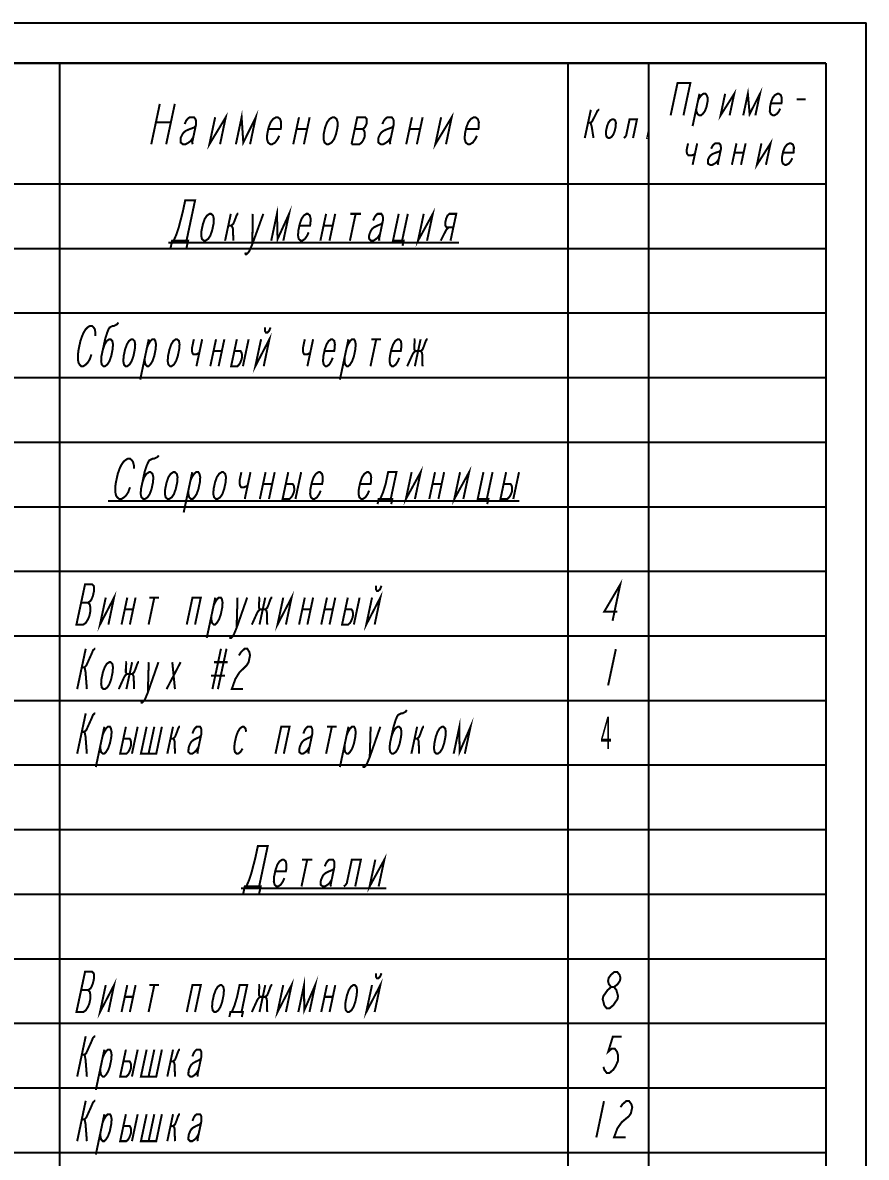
# Model space of a CAD drawing. Header units: millimetres. Extents: x 0 to 210, y 0 to 297.
# Drawn here: x 105.4 to 210, y 156.4 to 297 of the extents above; entities that cross this region are included whole.
import ezdxf

# ---------------------------------------------------------------- set-up
doc = ezdxf.new("R2010")
doc.units = ezdxf.units.MM
doc.header["$LTSCALE"] = 19.36
doc.layers.get('0').update_dxf_attribs({"linetype": 'CONTINUOUS'})
doc.styles.get("Standard").update_dxf_attribs({"font": 'txt', "width": 0.7})

msp = doc.modelspace()

# ---------------------------------------------------------------- linework, layer by layer
at = {"color": 7, "linetype": 'Continuous'}
for p, q in [((0, 297), (210, 297)), ((210, 0), (210, 297)), ((205, 292), (20, 292)), ((20, 292), (205, 292)), ((110, 292), (110, 69)), ((173, 292), (173, 69)), ((183, 292), (183, 69)), ((205, 292), (205, 69)), ((205, 292), (205, 5)), ((205, 277), (20, 277)), ((205, 277), (20, 277)), ((110, 277), (110, 45)), ((173, 277), (173, 45)), ((183, 277), (183, 45)), ((205, 277), (205, 45)), ((205, 269), (20, 269)), ((205, 269), (20, 269)), ((205, 261), (20, 261)), ((205, 261), (20, 261)), ((205, 253), (20, 253)), ((205, 253), (20, 253)), ((205, 245), (20, 245)), ((205, 245), (20, 245)), ((205, 237), (20, 237)), ((205, 237), (20, 237)), ((205, 229), (20, 229)), ((205, 229), (20, 229)), ((205, 221), (20, 221)), ((205, 221), (20, 221)), ((205, 213), (20, 213)), ((205, 213), (20, 213)), ((205, 205), (20, 205)), ((205, 205), (20, 205)), ((205, 197), (20, 197)), ((205, 197), (20, 197)), ((205, 189), (20, 189)), ((205, 189), (20, 189)), ((205, 181), (20, 181)), ((205, 181), (20, 181)), ((205, 173), (20, 173)), ((205, 173), (20, 173)), ((205, 165), (20, 165)), ((205, 165), (20, 165)), ((205, 157), (20, 157)), ((205, 157), (20, 157))]:
    msp.add_line(p, q, dxfattribs=at)
at = {"color": 2, "linetype": 'Continuous', "const_width": 0.25}
for points in [[(185.75, 285.52), (186.6, 289.52), (188.19, 289.52), (187.34, 285.52)], [(189.32, 288.19), (188.47, 284.19)], [(189.14, 287.36), (189.3, 287.69), (189.56, 288.02), (189.79, 288.19), (190.07, 288.19), (190.22, 288.02), (190.34, 287.69), (190.32, 287.19), (190.18, 286.52), (189.98, 286.02), (189.72, 285.69), (189.5, 285.52), (189.31, 285.52), (189.07, 285.69), (188.95, 286.02), (188.93, 286.36)], [(192.5, 288.19), (191.94, 285.52), (193.63, 288.19), (193.06, 285.52)], [(194.75, 285.52), (195.32, 288.19), (195.54, 285.69), (196.82, 288.19), (196.25, 285.52)], [(199.33, 286.36), (199.17, 286.02), (198.91, 285.69), (198.59, 285.52), (198.41, 285.52), (198.16, 285.69), (198.04, 286.02), (198.06, 286.52), (198.2, 287.19), (198.4, 287.69), (198.66, 288.02), (198.97, 288.19), (199.16, 288.19), (199.41, 288.02), (199.52, 287.69), (199.51, 287.19), (199.48, 287.02), (198.16, 287.02)], [(122.44, 286.94), (121.38, 281.94)], [(124.3, 286.94), (123.23, 281.94)], [(201.36, 287.52), (202.49, 287.52)], [(125.52, 284.44), (125.71, 284.86), (125.87, 285.07), (126.13, 285.28), (126.68, 285.28), (126.85, 285.07), (126.92, 284.86), (126.94, 284.44), (126.45, 282.15), (126.52, 281.94)], [(129.3, 285.28), (128.59, 281.94), (130.61, 285.28), (129.91, 281.94)], [(131.87, 281.94), (132.58, 285.28), (132.79, 282.15), (134.33, 285.28), (133.63, 281.94)], [(137.24, 282.99), (137.04, 282.57), (136.73, 282.15), (136.36, 281.94), (136.14, 281.94), (135.86, 282.15), (135.73, 282.57), (135.75, 283.19), (135.93, 284.03), (136.17, 284.65), (136.48, 285.07), (136.85, 285.28), (137.07, 285.28), (137.35, 285.07), (137.48, 284.65), (137.46, 284.03), (137.41, 283.82), (135.88, 283.82)], [(139.69, 285.28), (138.98, 281.94)], [(141.01, 285.28), (140.3, 281.94)], [(142.93, 284.03), (143.17, 284.65), (143.48, 285.07), (143.85, 285.28), (144.07, 285.28), (144.35, 285.07), (144.48, 284.65), (144.46, 284.03), (144.28, 283.19), (144.04, 282.57), (143.73, 282.15), (143.36, 281.94), (143.14, 281.94), (142.86, 282.15), (142.73, 282.57), (142.75, 283.19), (142.93, 284.03)], [(146.2, 281.94), (146.91, 285.28), (147.9, 285.28), (148.07, 285.07), (148.09, 284.65), (148.05, 284.44), (147.85, 284.03), (147.59, 283.82), (146.6, 283.82)], [(150.02, 284.44), (150.21, 284.86), (150.37, 285.07), (150.63, 285.28), (151.18, 285.28), (151.35, 285.07), (151.42, 284.86), (151.44, 284.44), (150.95, 282.15), (151.02, 281.94)], [(153.69, 285.28), (152.98, 281.94)], [(155.01, 285.28), (154.3, 281.94)], [(157.3, 285.28), (156.59, 281.94), (158.61, 285.28), (157.91, 281.94)], [(161.74, 282.99), (161.54, 282.57), (161.23, 282.15), (160.86, 281.94), (160.64, 281.94), (160.36, 282.15), (160.23, 282.57), (160.25, 283.19), (160.43, 284.03), (160.67, 284.65), (160.98, 285.07), (161.35, 285.28), (161.57, 285.28), (161.85, 285.07), (161.98, 284.65), (161.96, 284.03), (161.91, 283.82), (160.38, 283.82)], [(175.86, 286.21), (175.11, 282.71)], [(175.52, 284.61), (175.82, 284.61), (176.01, 284.75), (176.53, 285.77), (176.67, 286.07), (176.85, 286.21), (176.93, 286.21)], [(121.95, 284.65), (123.81, 284.65)], [(126.89, 284.24), (126.74, 284.03), (126.15, 283.82), (125.67, 283.61), (125.4, 283.4), (125.25, 283.19), (125.05, 282.78), (125.01, 282.57), (125.03, 282.15), (125.31, 281.94), (125.64, 281.94), (126.01, 282.15), (126.28, 282.36), (126.58, 282.78)], [(139.38, 283.82), (140.7, 283.82)], [(146.2, 281.94), (147.19, 281.94), (147.45, 282.15), (147.6, 282.36), (147.8, 282.78), (147.85, 282.99), (147.83, 283.4), (147.76, 283.61), (147.59, 283.82)], [(151.39, 284.24), (151.24, 284.03), (150.65, 283.82), (150.17, 283.61), (149.9, 283.4), (149.75, 283.19), (149.55, 282.78), (149.51, 282.57), (149.53, 282.15), (149.81, 281.94), (150.14, 281.94), (150.51, 282.15), (150.78, 282.36), (151.08, 282.78)], [(153.38, 283.82), (154.7, 283.82)], [(175.82, 284.61), (175.87, 284.46), (175.96, 284.17), (176.19, 282.71)], [(177.87, 284.17), (178.04, 284.61), (178.26, 284.9), (178.52, 285.04), (178.67, 285.04), (178.87, 284.9), (178.96, 284.61), (178.95, 284.17), (178.82, 283.59), (178.65, 283.15), (178.44, 282.86), (178.18, 282.71), (178.02, 282.71), (177.82, 282.86), (177.73, 283.15), (177.75, 283.59), (177.87, 284.17)], [(179.94, 282.71), (180.12, 282.86), (180.23, 283), (180.26, 283.15), (180.66, 285.04), (181.58, 285.04), (181.09, 282.71)], [(183, 282.71), (182.85, 282.71), (182.91, 283), (183, 282.71)], [(197, 282.05), (196.44, 279.39), (198.13, 282.05), (197.56, 279.39)], [(187.91, 282.05), (187.73, 281.22), (187.76, 280.89), (187.81, 280.72), (187.97, 280.55), (188.34, 280.55), (188.75, 280.72)], [(189.04, 282.05), (188.47, 279.39)], [(191.95, 281.22), (191.82, 281.05), (191.32, 280.89), (190.91, 280.72), (190.69, 280.55), (190.56, 280.39), (190.39, 280.05), (190.36, 279.89), (190.38, 279.55), (190.63, 279.39), (190.91, 279.39), (191.22, 279.55), (191.45, 279.72), (191.7, 280.05)], [(190.77, 281.39), (190.93, 281.72), (191.06, 281.89), (191.29, 282.05), (191.75, 282.05), (191.91, 281.89), (191.96, 281.72), (191.99, 281.39), (191.6, 279.55), (191.66, 279.39)], [(193.91, 282.05), (193.34, 279.39)], [(195.04, 282.05), (194.47, 279.39)], [(200.83, 280.22), (200.67, 279.89), (200.41, 279.55), (200.09, 279.39), (199.91, 279.39), (199.66, 279.55), (199.54, 279.89), (199.56, 280.39), (199.7, 281.05), (199.9, 281.55), (200.16, 281.89), (200.47, 282.05), (200.66, 282.05), (200.91, 281.89), (201.02, 281.55), (201.01, 281.05), (200.98, 280.89), (199.66, 280.89)], [(193.66, 280.89), (194.79, 280.89)], [(124.16, 269.99), (124.52, 270.82), (124.79, 271.65), (125.28, 273.53), (125.59, 274.99), (126.81, 274.99), (125.75, 269.99)], [(136.25, 269.99), (136.96, 273.32), (137.04, 270.2), (138.46, 273.32), (137.75, 269.99)], [(155.15, 273.32), (154.44, 269.99), (156.27, 273.32), (155.56, 269.99)], [(127.79, 272.07), (128.01, 272.7), (128.29, 273.11), (128.61, 273.32), (128.8, 273.32), (129.04, 273.11), (129.14, 272.7), (129.1, 272.07), (128.92, 271.24), (128.7, 270.61), (128.42, 270.2), (128.09, 269.99), (127.91, 269.99), (127.67, 270.2), (127.57, 270.61), (127.61, 271.24), (127.79, 272.07)], [(131.24, 273.32), (130.53, 269.99)], [(130.93, 271.86), (131.12, 271.86), (131.3, 271.86), (131.54, 272.07), (131.72, 272.49), (131.95, 273.11), (132.08, 273.32), (132.18, 273.32)], [(133.03, 268.53), (133.08, 268.32), (133.18, 268.32), (133.41, 268.53), (133.55, 268.74), (133.91, 269.57), (135.27, 273.32)], [(133.96, 273.32), (133.91, 269.57)], [(140.88, 271.03), (140.7, 270.61), (140.42, 270.2), (140.09, 269.99), (139.91, 269.99), (139.67, 270.2), (139.57, 270.61), (139.61, 271.24), (139.79, 272.07), (140.01, 272.7), (140.29, 273.11), (140.61, 273.32), (140.8, 273.32), (141.04, 273.11), (141.14, 272.7), (141.1, 272.07), (141.05, 271.86), (139.74, 271.86)], [(143.05, 273.32), (142.34, 269.99)], [(144.18, 273.32), (143.47, 269.99)], [(146.71, 273.32), (146, 269.99)], [(146.05, 273.32), (147.36, 273.32)], [(148.88, 272.49), (149.06, 272.9), (149.2, 273.11), (149.43, 273.32), (149.9, 273.32), (150.04, 273.11), (150.09, 272.9), (150.09, 272.49), (149.61, 270.2), (149.66, 269.99)], [(152.05, 273.32), (151.34, 269.99), (152.66, 269.99), (152.52, 269.36)], [(152.47, 269.99), (153.18, 273.32)], [(158.47, 269.99), (159.18, 273.32), (158.33, 273.32), (158.1, 273.11), (157.92, 272.7), (157.83, 272.28), (157.84, 271.86), (157.98, 271.65), (158.82, 271.65)], [(131.3, 271.86), (131.45, 271.65), (131.5, 271.45), (131.56, 269.99)], [(142.74, 271.86), (143.87, 271.86)], [(150.05, 272.28), (149.91, 272.07), (149.4, 271.86), (148.98, 271.65), (148.75, 271.45), (148.61, 271.24), (148.43, 270.82), (148.38, 270.61), (148.39, 270.2), (148.62, 269.99), (148.91, 269.99), (149.23, 270.2), (149.46, 270.4), (149.74, 270.82)], [(157.25, 269.99), (157.89, 271.24), (158.03, 271.45), (158.26, 271.65)], [(123.5, 269.76), (159.5, 269.76)], [(123.75, 268.95), (123.97, 269.99), (125.94, 269.99), (125.72, 268.95)], [(114.46, 258.19), (114.46, 258.61), (114.38, 259.03), (114.25, 259.24), (114.03, 259.44), (113.78, 259.44), (113.47, 259.24), (113.26, 259.03), (113, 258.61), (112.82, 258.19), (112.6, 257.57), (112.34, 256.32), (112.29, 255.69), (112.29, 255.28), (112.37, 254.86), (112.5, 254.65), (112.71, 254.44), (112.97, 254.44), (113.27, 254.65), (113.49, 254.86), (113.75, 255.28), (113.97, 255.9)], [(115.39, 256.53), (115.61, 257.15), (115.87, 257.57), (116.17, 257.78), (116.34, 257.78), (116.56, 257.57), (116.64, 257.15), (116.59, 256.53), (116.42, 255.69), (116.2, 255.07), (115.94, 254.65), (115.64, 254.44), (115.46, 254.44), (115.25, 254.65), (115.17, 255.07), (115.21, 255.69), (115.39, 256.53), (115.66, 257.78), (115.92, 258.61), (116.09, 259.03), (116.22, 259.24), (116.61, 259.44), (116.78, 259.44), (117.17, 259.65), (117.3, 259.86)], [(134.99, 257.78), (134.28, 254.44), (136.02, 257.78), (135.32, 254.44)], [(135.47, 259.24), (135.47, 258.82), (135.6, 258.61), (135.77, 258.61), (135.99, 258.82), (136.16, 259.24)], [(118.14, 256.53), (118.36, 257.15), (118.62, 257.57), (118.92, 257.78), (119.09, 257.78), (119.31, 257.57), (119.39, 257.15), (119.34, 256.53), (119.17, 255.69), (118.95, 255.07), (118.69, 254.65), (118.39, 254.44), (118.21, 254.44), (118, 254.65), (117.92, 255.07), (117.96, 255.69), (118.14, 256.53)], [(121.07, 257.78), (120.01, 252.78)], [(120.85, 256.74), (121.02, 257.15), (121.28, 257.57), (121.5, 257.78), (121.76, 257.78), (121.89, 257.57), (121.97, 257.15), (121.92, 256.53), (121.75, 255.69), (121.53, 255.07), (121.27, 254.65), (121.05, 254.44), (120.88, 254.44), (120.66, 254.65), (120.58, 255.07), (120.58, 255.49)], [(123.64, 256.53), (123.86, 257.15), (124.12, 257.57), (124.42, 257.78), (124.59, 257.78), (124.81, 257.57), (124.89, 257.15), (124.84, 256.53), (124.67, 255.69), (124.45, 255.07), (124.19, 254.65), (123.89, 254.44), (123.71, 254.44), (123.5, 254.65), (123.42, 255.07), (123.46, 255.69), (123.64, 256.53)], [(126.66, 257.78), (126.44, 256.74), (126.43, 256.32), (126.47, 256.11), (126.6, 255.9), (126.95, 255.9), (127.33, 256.11)], [(127.69, 257.78), (126.98, 254.44)], [(129.41, 257.78), (128.7, 254.44)], [(130.44, 257.78), (129.73, 254.44)], [(131.99, 257.78), (131.28, 254.44), (132.05, 254.44), (132.27, 254.65), (132.4, 254.86), (132.57, 255.28), (132.62, 255.49), (132.62, 255.9), (132.58, 256.11), (132.45, 256.32), (131.68, 256.32)], [(133.45, 257.78), (132.74, 254.44)], [(140.41, 257.78), (140.19, 256.74), (140.18, 256.32), (140.22, 256.11), (140.35, 255.9), (140.7, 255.9), (141.08, 256.11)], [(141.44, 257.78), (140.73, 254.44)], [(143.87, 255.49), (143.7, 255.07), (143.44, 254.65), (143.14, 254.44), (142.96, 254.44), (142.75, 254.65), (142.67, 255.07), (142.71, 255.69), (142.89, 256.53), (143.11, 257.15), (143.37, 257.57), (143.67, 257.78), (143.84, 257.78), (144.06, 257.57), (144.14, 257.15), (144.09, 256.53), (144.05, 256.32), (142.85, 256.32)], [(145.82, 257.78), (144.76, 252.78)], [(145.6, 256.74), (145.77, 257.15), (146.03, 257.57), (146.25, 257.78), (146.51, 257.78), (146.64, 257.57), (146.72, 257.15), (146.67, 256.53), (146.5, 255.69), (146.28, 255.07), (146.02, 254.65), (145.8, 254.44), (145.63, 254.44), (145.41, 254.65), (145.33, 255.07), (145.33, 255.49)], [(149.26, 257.78), (148.55, 254.44)], [(148.66, 257.78), (149.86, 257.78)], [(152.12, 255.49), (151.95, 255.07), (151.69, 254.65), (151.39, 254.44), (151.21, 254.44), (151, 254.65), (150.92, 255.07), (150.96, 255.69), (151.14, 256.53), (151.36, 257.15), (151.62, 257.57), (151.92, 257.78), (152.09, 257.78), (152.31, 257.57), (152.39, 257.15), (152.34, 256.53), (152.3, 256.32), (151.1, 256.32)], [(153.9, 257.78), (153.99, 257.78), (154.03, 257.57), (153.98, 256.94), (153.98, 256.53), (154.1, 256.32), (154.79, 256.32), (155.01, 256.53), (155.18, 256.94), (155.4, 257.57), (155.53, 257.78), (155.62, 257.78)], [(154.76, 257.78), (154.36, 255.9), (154.05, 254.44)], [(129.1, 256.32), (130.13, 256.32)], [(153.1, 254.44), (153.76, 255.9), (153.89, 256.11), (154.1, 256.32)], [(154.79, 256.32), (154.92, 256.11), (154.96, 255.9), (155, 254.44)], [(120.29, 240.07), (120.51, 240.7), (120.79, 241.11), (121.11, 241.32), (121.3, 241.32), (121.54, 241.11), (121.64, 240.7), (121.6, 240.07), (121.42, 239.24), (121.2, 238.61), (120.92, 238.2), (120.59, 237.99), (120.41, 237.99), (120.17, 238.2), (120.07, 238.61), (120.11, 239.24), (120.29, 240.07), (120.55, 241.32), (120.82, 242.15), (121.01, 242.57), (121.14, 242.78), (121.56, 242.99), (121.75, 242.99), (122.17, 243.2), (122.31, 243.4)], [(119.23, 241.74), (119.23, 242.15), (119.13, 242.57), (118.99, 242.78), (118.75, 242.99), (118.47, 242.99), (118.14, 242.78), (117.91, 242.57), (117.64, 242.15), (117.45, 241.74), (117.23, 241.11), (116.96, 239.86), (116.92, 239.24), (116.93, 238.82), (117.03, 238.4), (117.17, 238.2), (117.41, 237.99), (117.69, 237.99), (118.01, 238.2), (118.24, 238.4), (118.52, 238.82), (118.75, 239.45)], [(153.65, 241.32), (152.94, 237.99), (154.77, 241.32), (154.06, 237.99)], [(159.65, 241.32), (158.94, 237.99), (160.77, 241.32), (160.06, 237.99)], [(123.29, 240.07), (123.51, 240.7), (123.79, 241.11), (124.11, 241.32), (124.3, 241.32), (124.54, 241.11), (124.64, 240.7), (124.6, 240.07), (124.42, 239.24), (124.2, 238.61), (123.92, 238.2), (123.59, 237.99), (123.41, 237.99), (123.17, 238.2), (123.07, 238.61), (123.11, 239.24), (123.29, 240.07)], [(126.46, 241.32), (125.4, 236.32)], [(126.24, 240.28), (126.42, 240.7), (126.7, 241.11), (126.93, 241.32), (127.21, 241.32), (127.35, 241.11), (127.45, 240.7), (127.41, 240.07), (127.23, 239.24), (127.01, 238.61), (126.73, 238.2), (126.5, 237.99), (126.31, 237.99), (126.08, 238.2), (125.98, 238.61), (125.97, 239.03)], [(129.29, 240.07), (129.51, 240.7), (129.79, 241.11), (130.11, 241.32), (130.3, 241.32), (130.54, 241.11), (130.64, 240.7), (130.6, 240.07), (130.42, 239.24), (130.2, 238.61), (129.92, 238.2), (129.59, 237.99), (129.41, 237.99), (129.17, 238.2), (129.07, 238.61), (129.11, 239.24), (129.29, 240.07)], [(132.55, 241.32), (132.33, 240.28), (132.34, 239.86), (132.39, 239.65), (132.53, 239.45), (132.9, 239.45), (133.32, 239.65)], [(133.68, 241.32), (132.97, 237.99)], [(135.55, 241.32), (134.84, 237.99)], [(136.68, 241.32), (135.97, 237.99)], [(138.36, 241.32), (137.66, 237.99), (138.5, 237.99), (138.73, 238.2), (138.87, 238.4), (139.05, 238.82), (139.1, 239.03), (139.09, 239.45), (139.04, 239.65), (138.9, 239.86), (138.05, 239.86)], [(139.96, 241.32), (139.25, 237.99)], [(142.38, 239.03), (142.2, 238.61), (141.92, 238.2), (141.59, 237.99), (141.41, 237.99), (141.17, 238.2), (141.07, 238.61), (141.11, 239.24), (141.29, 240.07), (141.51, 240.7), (141.79, 241.11), (142.11, 241.32), (142.3, 241.32), (142.54, 241.11), (142.64, 240.7), (142.6, 240.07), (142.55, 239.86), (141.24, 239.86)], [(148.38, 239.03), (148.2, 238.61), (147.92, 238.2), (147.59, 237.99), (147.41, 237.99), (147.17, 238.2), (147.07, 238.61), (147.11, 239.24), (147.29, 240.07), (147.51, 240.7), (147.79, 241.11), (148.11, 241.32), (148.3, 241.32), (148.54, 241.11), (148.64, 240.7), (148.6, 240.07), (148.55, 239.86), (147.24, 239.86)], [(149.75, 237.99), (149.93, 238.4), (150.11, 238.82), (150.43, 239.86), (150.74, 241.32), (151.77, 241.32), (151.06, 237.99)], [(156.55, 241.32), (155.84, 237.99)], [(157.68, 241.32), (156.97, 237.99)], [(162.55, 241.32), (161.84, 237.99), (163.16, 237.99), (163.02, 237.36)], [(162.97, 237.99), (163.68, 241.32)], [(165.36, 241.32), (164.66, 237.99), (165.5, 237.99), (165.73, 238.2), (165.87, 238.4), (166.05, 238.82), (166.1, 239.03), (166.09, 239.45), (166.04, 239.65), (165.9, 239.86), (165.05, 239.86)], [(166.96, 241.32), (166.25, 237.99)], [(135.24, 239.86), (136.37, 239.86)], [(156.24, 239.86), (157.37, 239.86)], [(116, 237.76), (167, 237.76)], [(149.43, 237.36), (149.56, 237.99), (151.25, 237.99), (151.12, 237.36)], [(178.55, 222.9), (179.5, 227.4), (177.51, 224.02), (179.15, 224.02)], [(112.69, 225.15), (113.55, 225.15), (113.85, 225.36), (113.98, 225.57), (114.15, 225.99), (114.29, 226.61), (114.29, 227.03), (114.25, 227.24), (114.03, 227.44), (113.18, 227.44), (112.11, 222.44), (112.97, 222.44), (113.27, 222.65), (113.53, 223.07), (113.71, 223.49), (113.84, 224.11), (113.84, 224.53), (113.76, 224.94), (113.55, 225.15)], [(115.74, 225.78), (115.03, 222.44), (116.77, 225.78), (116.07, 222.44)], [(137.74, 225.78), (137.03, 222.44), (138.77, 225.78), (138.07, 222.44)], [(148.74, 225.78), (148.03, 222.44), (149.77, 225.78), (149.07, 222.44)], [(149.22, 227.24), (149.22, 226.82), (149.35, 226.61), (149.52, 226.61), (149.74, 226.82), (149.91, 227.24)], [(118.41, 225.78), (117.7, 222.44)], [(119.44, 225.78), (118.73, 222.44)], [(121.76, 225.78), (121.05, 222.44)], [(121.16, 225.78), (122.36, 225.78)], [(125.78, 222.44), (126.49, 225.78), (127.52, 225.78), (126.81, 222.44)], [(129.32, 225.78), (128.26, 220.78)], [(129.1, 224.74), (129.27, 225.15), (129.53, 225.57), (129.75, 225.78), (130.01, 225.78), (130.14, 225.57), (130.22, 225.15), (130.17, 224.53), (130, 223.69), (129.78, 223.07), (129.52, 222.65), (129.3, 222.44), (129.13, 222.44), (128.91, 222.65), (128.83, 223.07), (128.83, 223.49)], [(131.14, 220.99), (131.18, 220.78), (131.27, 220.78), (131.48, 220.99), (131.61, 221.19), (131.96, 222.03), (133.27, 225.78)], [(132.07, 225.78), (131.96, 222.03)], [(134.65, 225.78), (134.74, 225.78), (134.78, 225.57), (134.73, 224.94), (134.73, 224.53), (134.85, 224.32), (135.54, 224.32), (135.76, 224.53), (135.93, 224.94), (136.15, 225.57), (136.28, 225.78), (136.37, 225.78)], [(135.51, 225.78), (135.11, 223.9), (134.8, 222.44)], [(140.41, 225.78), (139.7, 222.44)], [(141.44, 225.78), (140.73, 222.44)], [(143.16, 225.78), (142.45, 222.44)], [(144.19, 225.78), (143.48, 222.44)], [(145.74, 225.78), (145.03, 222.44), (145.8, 222.44), (146.02, 222.65), (146.15, 222.86), (146.32, 223.28), (146.37, 223.49), (146.37, 223.9), (146.33, 224.11), (146.2, 224.32), (145.43, 224.32)], [(147.2, 225.78), (146.49, 222.44)], [(118.1, 224.32), (119.13, 224.32)], [(133.85, 222.44), (134.51, 223.9), (134.64, 224.11), (134.85, 224.32)], [(135.54, 224.32), (135.67, 224.11), (135.71, 223.9), (135.75, 222.44)], [(140.1, 224.32), (141.13, 224.32)], [(142.85, 224.32), (143.88, 224.32)], [(113.26, 219.44), (112.2, 214.44)], [(112.77, 217.15), (113.12, 217.15), (113.33, 217.36), (113.99, 218.82), (114.16, 219.24), (114.38, 219.44), (114.46, 219.44)], [(130.02, 219.44), (128.96, 214.44)], [(130.71, 219.44), (129.64, 214.44)], [(132.25, 218.61), (132.51, 219.03), (132.94, 219.44), (133.28, 219.44), (133.54, 219.03), (133.62, 218.61), (133.45, 217.78), (133.19, 217.36), (132.75, 216.94), (132.32, 216.53), (131.8, 215.69), (131.36, 214.44), (132.74, 214.44)], [(178.96, 219.4), (178, 214.9)], [(115.39, 216.53), (115.61, 217.15), (115.87, 217.57), (116.17, 217.78), (116.34, 217.78), (116.56, 217.57), (116.64, 217.15), (116.59, 216.53), (116.42, 215.69), (116.2, 215.07), (115.94, 214.65), (115.64, 214.44), (115.46, 214.44), (115.25, 214.65), (115.17, 215.07), (115.21, 215.69), (115.39, 216.53)], [(118.15, 217.78), (118.24, 217.78), (118.28, 217.57), (118.23, 216.94), (118.23, 216.53), (118.35, 216.32), (119.04, 216.32), (119.26, 216.53), (119.43, 216.94), (119.65, 217.57), (119.78, 217.78), (119.87, 217.78)], [(119.01, 217.78), (118.61, 215.9), (118.3, 214.44)], [(120.14, 212.99), (120.18, 212.78), (120.27, 212.78), (120.48, 212.99), (120.61, 213.19), (120.96, 214.03), (122.27, 217.78)], [(121.07, 217.78), (120.96, 214.03)], [(123.28, 214.44), (125.02, 217.78)], [(123.99, 217.78), (124.32, 214.44)], [(129.15, 217.78), (130.87, 217.78)], [(113.12, 217.15), (113.16, 216.94), (113.24, 216.53), (113.4, 214.44)], [(117.35, 214.44), (118.01, 215.9), (118.14, 216.11), (118.35, 216.32)], [(119.04, 216.32), (119.17, 216.11), (119.21, 215.9), (119.25, 214.44)], [(128.79, 216.11), (130.51, 216.11)], [(113.26, 211.44), (112.2, 206.44)], [(112.77, 209.15), (113.12, 209.15), (113.33, 209.36), (113.99, 210.82), (114.16, 211.24), (114.38, 211.44), (114.46, 211.44)], [(151.14, 208.53), (151.36, 209.15), (151.62, 209.57), (151.92, 209.78), (152.09, 209.78), (152.31, 209.57), (152.39, 209.15), (152.34, 208.53), (152.17, 207.69), (151.95, 207.07), (151.69, 206.65), (151.39, 206.44), (151.21, 206.44), (151, 206.65), (150.92, 207.07), (150.96, 207.69), (151.14, 208.53), (151.41, 209.78), (151.67, 210.61), (151.84, 211.03), (151.97, 211.24), (152.36, 211.44), (152.53, 211.44), (152.92, 211.65), (153.05, 211.86)], [(158.86, 206.44), (159.57, 209.78), (159.59, 206.65), (160.95, 209.78), (160.24, 206.44)], [(115.57, 209.78), (114.51, 204.78)], [(115.35, 208.74), (115.52, 209.15), (115.78, 209.57), (116, 209.78), (116.26, 209.78), (116.39, 209.57), (116.47, 209.15), (116.42, 208.53), (116.25, 207.69), (116.03, 207.07), (115.77, 206.65), (115.55, 206.44), (115.38, 206.44), (115.16, 206.65), (115.08, 207.07), (115.08, 207.49)], [(118.24, 209.78), (117.53, 206.44), (118.3, 206.44), (118.52, 206.65), (118.65, 206.86), (118.82, 207.28), (118.87, 207.49), (118.87, 207.9), (118.83, 208.11), (118.7, 208.32), (117.93, 208.32)], [(119.7, 209.78), (118.99, 206.44)], [(120.81, 209.78), (120.1, 206.44), (122, 206.44), (122.7, 209.78)], [(121.76, 209.78), (121.05, 206.44)], [(124.08, 209.78), (123.37, 206.44)], [(123.77, 208.32), (123.94, 208.32), (124.11, 208.32), (124.33, 208.53), (124.5, 208.94), (124.72, 209.57), (124.85, 209.78), (124.94, 209.78)], [(126.48, 208.94), (126.65, 209.36), (126.78, 209.57), (127, 209.78), (127.43, 209.78), (127.56, 209.57), (127.6, 209.36), (127.6, 208.94), (127.11, 206.65), (127.15, 206.44)], [(133.14, 209.15), (133.06, 209.57), (132.84, 209.78), (132.67, 209.78), (132.37, 209.57), (132.11, 209.15), (131.89, 208.53), (131.71, 207.69), (131.67, 207.07), (131.75, 206.65), (131.96, 206.44), (132.14, 206.44), (132.44, 206.65), (132.7, 207.07)], [(136.78, 206.44), (137.49, 209.78), (138.52, 209.78), (137.81, 206.44)], [(140.23, 208.94), (140.4, 209.36), (140.53, 209.57), (140.75, 209.78), (141.18, 209.78), (141.31, 209.57), (141.35, 209.36), (141.35, 208.94), (140.86, 206.65), (140.9, 206.44)], [(143.76, 209.78), (143.05, 206.44)], [(143.16, 209.78), (144.36, 209.78)], [(145.82, 209.78), (144.76, 204.78)], [(145.6, 208.74), (145.77, 209.15), (146.03, 209.57), (146.25, 209.78), (146.51, 209.78), (146.64, 209.57), (146.72, 209.15), (146.67, 208.53), (146.5, 207.69), (146.28, 207.07), (146.02, 206.65), (145.8, 206.44), (145.63, 206.44), (145.41, 206.65), (145.33, 207.07), (145.33, 207.49)], [(147.64, 204.99), (147.68, 204.78), (147.77, 204.78), (147.98, 204.99), (148.11, 205.19), (148.46, 206.03), (149.77, 209.78)], [(148.57, 209.78), (148.46, 206.03)], [(154.33, 209.78), (153.62, 206.44)], [(154.02, 208.32), (154.19, 208.32), (154.36, 208.32), (154.58, 208.53), (154.75, 208.94), (154.97, 209.57), (155.1, 209.78), (155.19, 209.78)], [(156.64, 208.53), (156.86, 209.15), (157.12, 209.57), (157.42, 209.78), (157.59, 209.78), (157.81, 209.57), (157.89, 209.15), (157.84, 208.53), (157.67, 207.69), (157.45, 207.07), (157.19, 206.65), (156.89, 206.44), (156.71, 206.44), (156.5, 206.65), (156.42, 207.07), (156.46, 207.69), (156.64, 208.53)], [(113.12, 209.15), (113.16, 208.94), (113.24, 208.53), (113.4, 206.44)], [(124.11, 208.32), (124.24, 208.11), (124.28, 207.9), (124.32, 206.44)], [(127.55, 208.74), (127.42, 208.53), (126.95, 208.32), (126.56, 208.11), (126.34, 207.9), (126.21, 207.69), (126.04, 207.28), (126, 207.07), (125.99, 206.65), (126.21, 206.44), (126.46, 206.44), (126.77, 206.65), (126.98, 206.86), (127.24, 207.28)], [(141.3, 208.74), (141.17, 208.53), (140.7, 208.32), (140.31, 208.11), (140.09, 207.9), (139.96, 207.69), (139.79, 207.28), (139.75, 207.07), (139.74, 206.65), (139.96, 206.44), (140.21, 206.44), (140.52, 206.65), (140.73, 206.86), (140.99, 207.28)], [(154.36, 208.32), (154.49, 208.11), (154.53, 207.9), (154.57, 206.44)], [(133.16, 189.99), (133.52, 190.82), (133.79, 191.65), (134.28, 193.53), (134.59, 194.99), (135.81, 194.99), (134.75, 189.99)], [(149.15, 193.32), (148.44, 189.99), (150.27, 193.32), (149.56, 189.99)], [(137.88, 191.03), (137.7, 190.61), (137.42, 190.2), (137.09, 189.99), (136.91, 189.99), (136.67, 190.2), (136.57, 190.61), (136.61, 191.24), (136.79, 192.07), (137.01, 192.7), (137.29, 193.11), (137.61, 193.32), (137.8, 193.32), (138.04, 193.11), (138.14, 192.7), (138.1, 192.07), (138.05, 191.86), (136.74, 191.86)], [(140.71, 193.32), (140, 189.99)], [(140.05, 193.32), (141.36, 193.32)], [(142.88, 192.49), (143.06, 192.9), (143.2, 193.11), (143.43, 193.32), (143.9, 193.32), (144.04, 193.11), (144.09, 192.9), (144.09, 192.49), (143.61, 190.2), (143.66, 189.99)], [(145.25, 189.99), (145.48, 190.2), (145.62, 190.4), (145.66, 190.61), (146.24, 193.32), (147.36, 193.32), (146.66, 189.99)], [(144.05, 192.28), (143.91, 192.07), (143.4, 191.86), (142.98, 191.65), (142.75, 191.45), (142.61, 191.24), (142.43, 190.82), (142.38, 190.61), (142.39, 190.2), (142.63, 189.99), (142.91, 189.99), (143.23, 190.2), (143.46, 190.4), (143.74, 190.82)], [(132.5, 189.76), (150.5, 189.76)], [(132.75, 188.95), (132.97, 189.99), (134.94, 189.99), (134.72, 188.95)], [(112.69, 177.15), (113.55, 177.15), (113.85, 177.36), (113.98, 177.57), (114.15, 177.99), (114.29, 178.61), (114.29, 179.03), (114.25, 179.24), (114.03, 179.44), (113.18, 179.44), (112.11, 174.44), (112.97, 174.44), (113.27, 174.65), (113.53, 175.07), (113.71, 175.49), (113.84, 176.11), (113.84, 176.53), (113.76, 176.94), (113.55, 177.15)], [(115.74, 177.78), (115.03, 174.44), (116.77, 177.78), (116.07, 174.44)], [(137.74, 177.78), (137.03, 174.44), (138.77, 177.78), (138.07, 174.44)], [(139.61, 174.44), (140.32, 177.78), (140.34, 174.65), (141.7, 177.78), (140.99, 174.44)], [(148.74, 177.78), (148.03, 174.44), (149.77, 177.78), (149.07, 174.44)], [(149.22, 179.24), (149.22, 178.82), (149.35, 178.61), (149.52, 178.61), (149.74, 178.82), (149.91, 179.24)], [(178.38, 177.53), (178.09, 177.9), (177.99, 178.28), (178.07, 178.65), (178.33, 179.03), (178.77, 179.4), (179.14, 179.4), (179.43, 179.03), (179.53, 178.65), (179.45, 178.28), (179.19, 177.9), (178.74, 177.53)], [(118.41, 177.78), (117.7, 174.44)], [(119.44, 177.78), (118.73, 174.44)], [(121.76, 177.78), (121.05, 174.44)], [(121.16, 177.78), (122.36, 177.78)], [(125.78, 174.44), (126.49, 177.78), (127.52, 177.78), (126.81, 174.44)], [(129.14, 176.53), (129.36, 177.15), (129.62, 177.57), (129.92, 177.78), (130.09, 177.78), (130.31, 177.57), (130.39, 177.15), (130.34, 176.53), (130.17, 175.69), (129.95, 175.07), (129.69, 174.65), (129.39, 174.44), (129.21, 174.44), (129, 174.65), (128.92, 175.07), (128.96, 175.69), (129.14, 176.53)], [(131.36, 174.44), (131.54, 174.86), (131.71, 175.28), (132.02, 176.32), (132.33, 177.78), (133.27, 177.78), (132.57, 174.44)], [(134.65, 177.78), (134.74, 177.78), (134.78, 177.57), (134.73, 176.94), (134.73, 176.53), (134.85, 176.32), (135.54, 176.32), (135.76, 176.53), (135.93, 176.94), (136.15, 177.57), (136.28, 177.78), (136.37, 177.78)], [(135.51, 177.78), (135.11, 175.9), (134.8, 174.44)], [(143.16, 177.78), (142.45, 174.44)], [(144.19, 177.78), (143.48, 174.44)], [(145.64, 176.53), (145.86, 177.15), (146.12, 177.57), (146.42, 177.78), (146.59, 177.78), (146.81, 177.57), (146.89, 177.15), (146.84, 176.53), (146.67, 175.69), (146.45, 175.07), (146.19, 174.65), (145.89, 174.44), (145.71, 174.44), (145.5, 174.65), (145.42, 175.07), (145.46, 175.69), (145.64, 176.53)], [(177.82, 174.9), (177.53, 175.27), (177.43, 175.65), (177.33, 176.02), (177.4, 176.4), (177.67, 176.77), (177.93, 177.15), (178.38, 177.53), (178.74, 177.53), (179.03, 177.15), (179.13, 176.77), (179.23, 176.4), (179.15, 176.02), (178.89, 175.65), (178.63, 175.27), (178.18, 174.9), (177.82, 174.9)], [(118.1, 176.32), (119.13, 176.32)], [(133.85, 174.44), (134.51, 175.9), (134.64, 176.11), (134.85, 176.32)], [(135.54, 176.32), (135.67, 176.11), (135.71, 175.9), (135.75, 174.44)], [(142.85, 176.32), (143.88, 176.32)], [(131.06, 173.82), (131.19, 174.44), (132.74, 174.44), (132.6, 173.82)], [(113.26, 171.44), (112.2, 166.44)], [(112.77, 169.15), (113.12, 169.15), (113.33, 169.36), (113.99, 170.82), (114.16, 171.24), (114.38, 171.44), (114.46, 171.44)], [(179.69, 171.4), (178.59, 171.4), (178.01, 169.52), (178.45, 169.9), (178.82, 169.9), (179.11, 169.52), (179.21, 169.15), (179.23, 168.4), (178.89, 167.65), (178.63, 167.28), (178.18, 166.9), (177.82, 166.9), (177.53, 167.28), (177.43, 167.65)], [(113.12, 169.15), (113.16, 168.94), (113.24, 168.53), (113.4, 166.44)], [(115.57, 169.78), (114.51, 164.78)], [(115.35, 168.74), (115.52, 169.15), (115.78, 169.57), (116, 169.78), (116.26, 169.78), (116.39, 169.57), (116.47, 169.15), (116.42, 168.53), (116.25, 167.69), (116.03, 167.07), (115.77, 166.65), (115.55, 166.44), (115.38, 166.44), (115.16, 166.65), (115.08, 167.07), (115.08, 167.49)], [(118.24, 169.78), (117.53, 166.44), (118.3, 166.44), (118.52, 166.65), (118.65, 166.86), (118.82, 167.28), (118.87, 167.49), (118.87, 167.9), (118.83, 168.11), (118.7, 168.32), (117.93, 168.32)], [(119.7, 169.78), (118.99, 166.44)], [(120.81, 169.78), (120.1, 166.44), (122, 166.44), (122.7, 169.78)], [(121.76, 169.78), (121.05, 166.44)], [(124.08, 169.78), (123.37, 166.44)], [(123.77, 168.32), (123.94, 168.32), (124.11, 168.32), (124.33, 168.53), (124.5, 168.94), (124.72, 169.57), (124.85, 169.78), (124.94, 169.78)], [(127.55, 168.74), (127.42, 168.53), (126.95, 168.32), (126.56, 168.11), (126.34, 167.9), (126.21, 167.69), (126.04, 167.28), (126, 167.07), (125.99, 166.65), (126.21, 166.44), (126.46, 166.44), (126.77, 166.65), (126.98, 166.86), (127.24, 167.28)], [(126.48, 168.94), (126.65, 169.36), (126.78, 169.57), (127, 169.78), (127.43, 169.78), (127.56, 169.57), (127.6, 169.36), (127.6, 168.94), (127.11, 166.65), (127.15, 166.44)], [(124.11, 168.32), (124.24, 168.11), (124.28, 167.9), (124.32, 166.44)], [(113.26, 163.44), (112.2, 158.44)], [(112.77, 161.15), (113.12, 161.15), (113.33, 161.36), (113.99, 162.82), (114.16, 163.24), (114.38, 163.44), (114.46, 163.44)], [(177.49, 163.4), (176.54, 158.9)], [(179.53, 162.65), (179.79, 163.02), (180.24, 163.4), (180.6, 163.4), (180.89, 163.02), (180.99, 162.65), (180.83, 161.9), (180.57, 161.52), (180.12, 161.15), (179.68, 160.78), (179.15, 160.03), (178.73, 158.9), (180.19, 158.9)], [(115.57, 161.78), (114.51, 156.78)], [(115.35, 160.74), (115.52, 161.15), (115.78, 161.57), (116, 161.78), (116.26, 161.78), (116.39, 161.57), (116.47, 161.15), (116.42, 160.53), (116.25, 159.69), (116.03, 159.07), (115.77, 158.65), (115.55, 158.44), (115.38, 158.44), (115.16, 158.65), (115.08, 159.07), (115.08, 159.49)], [(118.24, 161.78), (117.53, 158.44), (118.3, 158.44), (118.52, 158.65), (118.65, 158.86), (118.82, 159.28), (118.87, 159.49), (118.87, 159.9), (118.83, 160.11), (118.7, 160.32), (117.93, 160.32)], [(119.7, 161.78), (118.99, 158.44)], [(120.81, 161.78), (120.1, 158.44), (122, 158.44), (122.7, 161.78)], [(121.76, 161.78), (121.05, 158.44)], [(124.08, 161.78), (123.37, 158.44)], [(123.77, 160.32), (123.94, 160.32), (124.11, 160.32), (124.33, 160.53), (124.5, 160.94), (124.72, 161.57), (124.85, 161.78), (124.94, 161.78)], [(126.48, 160.94), (126.65, 161.36), (126.78, 161.57), (127, 161.78), (127.43, 161.78), (127.56, 161.57), (127.6, 161.36), (127.6, 160.94), (127.11, 158.65), (127.15, 158.44)], [(113.12, 161.15), (113.16, 160.94), (113.24, 160.53), (113.4, 158.44)], [(124.11, 160.32), (124.24, 160.11), (124.28, 159.9), (124.32, 158.44)], [(127.55, 160.74), (127.42, 160.53), (126.95, 160.32), (126.56, 160.11), (126.34, 159.9), (126.21, 159.69), (126.04, 159.28), (126, 159.07), (125.99, 158.65), (126.21, 158.44), (126.46, 158.44), (126.77, 158.65), (126.98, 158.86), (127.24, 159.28)]]:
    msp.add_lwpolyline(points, dxfattribs=at)

# ---------------------------------------------------------------- texts
at = {"insert": (177.08, 211.01), "char_height": 4, "width": 3.6324, "attachment_point": 1}
msp.add_mtext('{\\W0.45;4}', dxfattribs=at)

doc.saveas('drawing.dxf')
